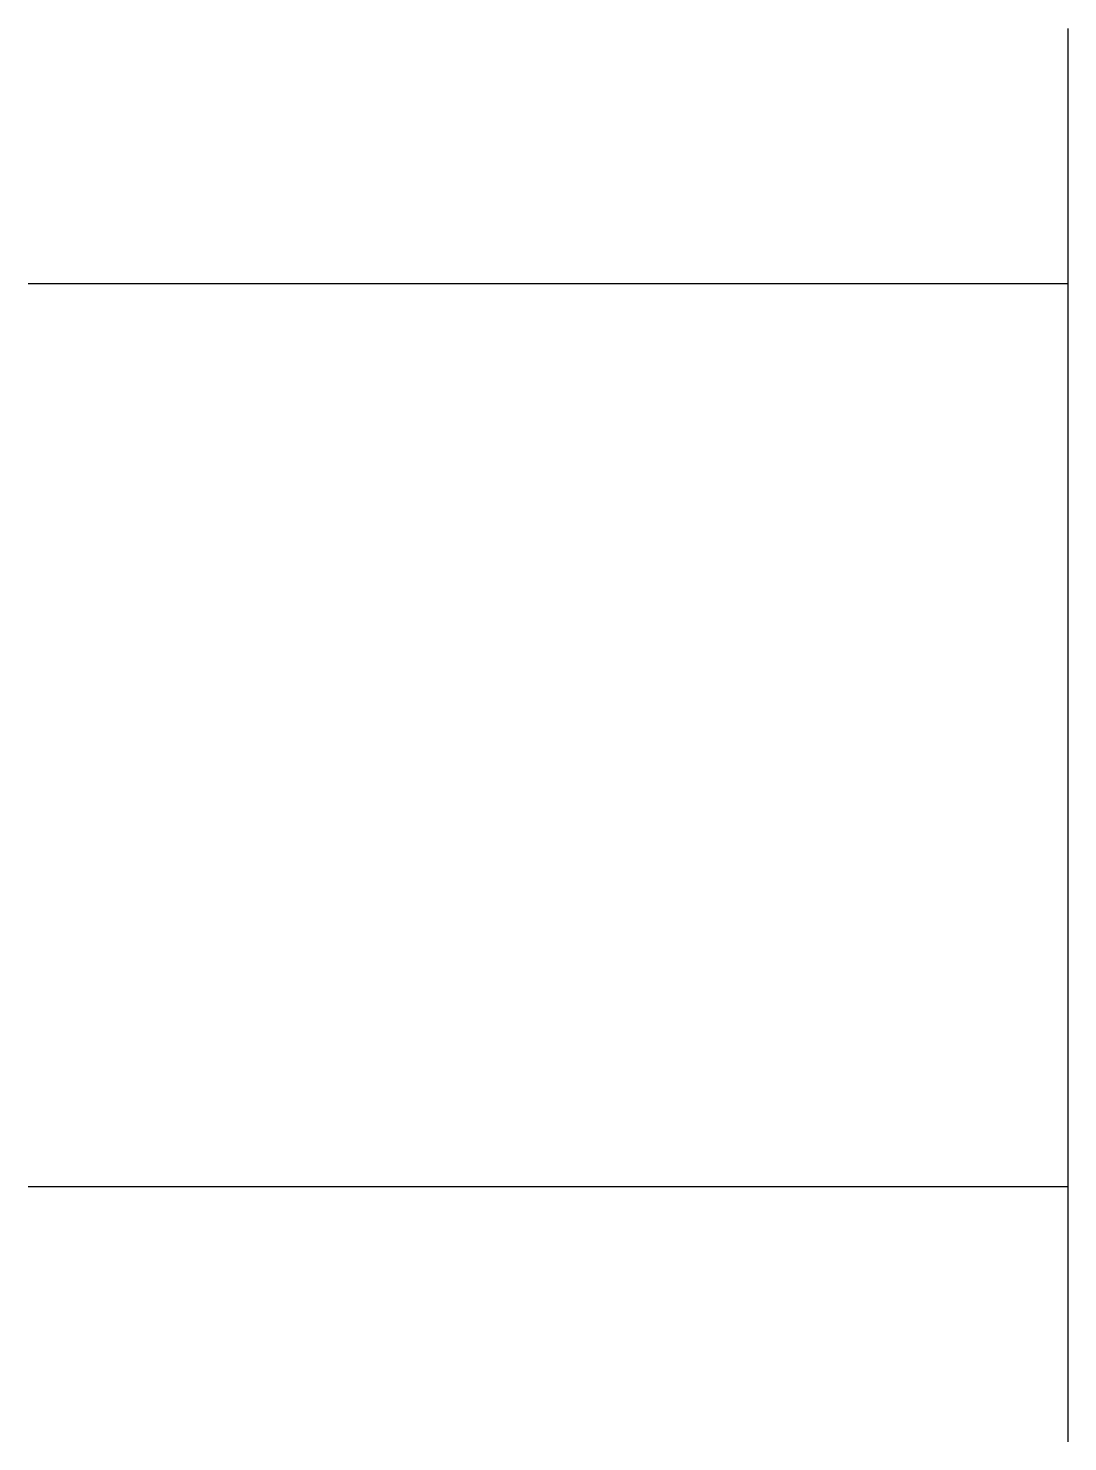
# Model space of a CAD drawing. Header units: millimetres. Extents: x 0 to 0.74, y -0.18 to 0.82.
import ezdxf

# ---------------------------------------------------------------- set-up
doc = ezdxf.new("R2010")
doc.units = ezdxf.units.MM

msp = doc.modelspace()

# ---------------------------------------------------------------- linework, layer by layer
for p, q in [((0.7357, 0.8194), (0.7357, -0.1806)), ((0, 0.6389), (0.7357, 0.6389)), ((0, 0), (0.7357, 0))]:
    msp.add_line(p, q)

doc.saveas('drawing.dxf')
